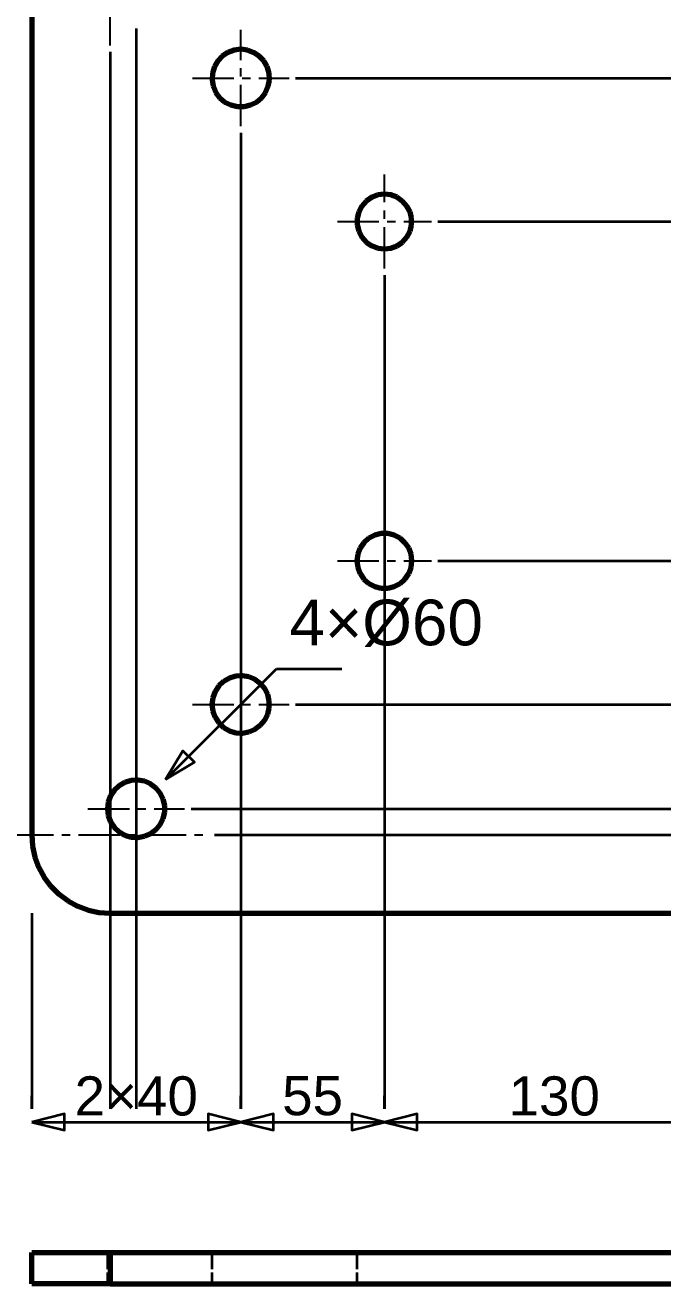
# Model space of a CAD drawing. Header units: millimetres. Extents: x 0 to 420, y 0 to 297.
# Drawn here: x 64.5 to 113.3, y 148.6 to 245.1 of the extents above; entities that cross this region are included whole.
import ezdxf
from ezdxf.enums import TextEntityAlignment as Align

# ---------------------------------------------------------------- set-up
doc = ezdxf.new("R2010")
doc.units = ezdxf.units.MM
doc.linetypes.add('CENTER', pattern=[5.08, 3.175, -0.635, 0.635, -0.635])
doc.linetypes.add('DASHED', pattern=[1.524, 1.27, -0.254])
doc.styles.add('GOST', font='Arial')

msp = doc.modelspace()

# ---------------------------------------------------------------- linework, layer by layer
at = {"color": 4, "linetype": 'CENTER', "lineweight": 25}
for p, q in [((71, 243.5), (71, 258.5)), ((81, 237.3), (81, 244.7)), ((77.3, 241), (84.7, 241)), ((92, 226.4), (92, 233.6)), ((88.4, 230), (95.6, 230)), ((92, 200.4), (92, 207.6)), ((88.4, 204), (95.6, 204)), ((81, 189.3), (81, 196.7)), ((77.3, 193), (84.7, 193)), ((71, 175.5), (71, 190.5)), ((73, 181.3), (73, 188.7)), ((69.3, 185), (76.7, 185)), ((63.5, 183), (78.5, 183))]:
    msp.add_line(p, q, dxfattribs=at)
at = {"color": 1, "lineweight": 70}
for p, q in [((65, 251), (65, 183)), ((80.493, 243.141), (80.013, 242.966)), ((81, 243.2), (80.493, 243.141)), ((81.507, 243.141), (81, 243.2)), ((81.987, 242.966), (81.507, 243.141)), ((79.235, 242.314), (78.98, 241.871)), ((79.586, 242.685), (79.235, 242.314)), ((80.013, 242.966), (79.586, 242.685)), ((82.414, 242.685), (81.987, 242.966)), ((82.765, 242.314), (82.414, 242.685)), ((83.02, 241.871), (82.765, 242.314)), ((78.833, 241.382), (78.804, 240.872)), ((78.98, 241.871), (78.833, 241.382)), ((83.167, 241.382), (83.02, 241.871)), ((83.196, 240.872), (83.167, 241.382)), ((78.804, 240.872), (78.892, 240.369)), ((78.892, 240.369), (79.095, 239.9)), ((82.905, 239.9), (83.108, 240.369)), ((83.108, 240.369), (83.196, 240.872)), ((79.095, 239.9), (79.4, 239.49)), ((79.4, 239.49), (79.791, 239.162)), ((82.209, 239.162), (82.6, 239.49)), ((82.6, 239.49), (82.905, 239.9)), ((79.791, 239.162), (80.248, 238.933)), ((80.248, 238.933), (80.745, 238.815)), ((80.745, 238.815), (81.255, 238.815)), ((81.255, 238.815), (81.752, 238.933)), ((81.752, 238.933), (82.209, 239.162)), ((90.607, 231.572), (90.272, 231.193)), ((91.024, 231.859), (90.607, 231.572)), ((91.497, 232.039), (91.024, 231.859)), ((92, 232.1), (91.497, 232.039)), ((92.503, 232.039), (92, 232.1)), ((92.976, 231.859), (92.503, 232.039)), ((93.393, 231.572), (92.976, 231.859)), ((93.728, 231.193), (93.393, 231.572)), ((90.036, 230.745), (89.915, 230.253)), ((90.272, 231.193), (90.036, 230.745)), ((93.964, 230.745), (93.728, 231.193)), ((94.085, 230.253), (93.964, 230.745)), ((89.915, 230.253), (89.915, 229.747)), ((89.915, 229.747), (90.036, 229.255)), ((93.964, 229.255), (94.085, 229.747)), ((94.085, 229.747), (94.085, 230.253)), ((90.036, 229.255), (90.272, 228.807)), ((90.272, 228.807), (90.607, 228.428)), ((93.393, 228.428), (93.728, 228.807)), ((93.728, 228.807), (93.964, 229.255)), ((90.607, 228.428), (91.024, 228.141)), ((91.024, 228.141), (91.497, 227.961)), ((91.497, 227.961), (92, 227.9)), ((92, 227.9), (92.503, 227.961)), ((92.503, 227.961), (92.976, 228.141)), ((92.976, 228.141), (93.393, 228.428)), ((90.807, 205.728), (90.428, 205.393)), ((91.255, 205.964), (90.807, 205.728)), ((91.747, 206.085), (91.255, 205.964)), ((92.253, 206.085), (91.747, 206.085)), ((92.745, 205.964), (92.253, 206.085)), ((93.193, 205.728), (92.745, 205.964)), ((93.572, 205.393), (93.193, 205.728)), ((89.961, 204.503), (89.9, 204)), ((90.141, 204.976), (89.961, 204.503)), ((90.428, 205.393), (90.141, 204.976)), ((93.859, 204.976), (93.572, 205.393)), ((94.039, 204.503), (93.859, 204.976)), ((94.1, 204), (94.039, 204.503)), ((89.9, 204), (89.961, 203.497)), ((94.039, 203.497), (94.1, 204)), ((89.961, 203.497), (90.141, 203.024)), ((90.141, 203.024), (90.428, 202.607)), ((90.428, 202.607), (90.807, 202.272)), ((93.193, 202.272), (93.572, 202.607)), ((93.572, 202.607), (93.859, 203.024)), ((93.859, 203.024), (94.039, 203.497)), ((90.807, 202.272), (91.255, 202.036)), ((91.255, 202.036), (91.747, 201.915)), ((91.747, 201.915), (92.253, 201.915)), ((92.253, 201.915), (92.745, 202.036)), ((92.745, 202.036), (93.193, 202.272)), ((80.129, 195.02), (79.686, 194.765)), ((80.618, 195.167), (80.129, 195.02)), ((81.128, 195.196), (80.618, 195.167)), ((81.631, 195.108), (81.128, 195.196)), ((82.1, 194.905), (81.631, 195.108)), ((82.51, 194.6), (82.1, 194.905)), ((79.034, 193.987), (78.859, 193.507)), ((79.315, 194.414), (79.034, 193.987)), ((79.686, 194.765), (79.315, 194.414)), ((82.838, 194.209), (82.51, 194.6)), ((83.067, 193.752), (82.838, 194.209)), ((78.859, 193.507), (78.8, 193)), ((78.8, 193), (78.859, 192.493)), ((83.185, 193.255), (83.067, 193.752)), ((83.185, 192.745), (83.185, 193.255)), ((78.859, 192.493), (79.034, 192.013)), ((79.034, 192.013), (79.315, 191.586)), ((82.838, 191.791), (83.067, 192.248)), ((83.067, 192.248), (83.185, 192.745)), ((79.315, 191.586), (79.686, 191.235)), ((79.686, 191.235), (80.129, 190.98)), ((80.129, 190.98), (80.618, 190.833)), ((81.631, 190.892), (82.1, 191.095)), ((82.1, 191.095), (82.51, 191.4)), ((82.51, 191.4), (82.838, 191.791)), ((80.618, 190.833), (81.128, 190.804)), ((81.128, 190.804), (81.631, 190.892)), ((72.618, 187.167), (72.129, 187.02)), ((73.128, 187.196), (72.618, 187.167)), ((73.631, 187.108), (73.128, 187.196)), ((71.315, 186.414), (71.034, 185.987)), ((71.686, 186.765), (71.315, 186.414)), ((72.129, 187.02), (71.686, 186.765)), ((74.1, 186.905), (73.631, 187.108)), ((74.51, 186.6), (74.1, 186.905)), ((74.838, 186.209), (74.51, 186.6)), ((75.067, 185.752), (74.838, 186.209)), ((70.859, 185.507), (70.8, 185)), ((71.034, 185.987), (70.859, 185.507)), ((75.185, 185.255), (75.067, 185.752)), ((75.185, 184.745), (75.185, 185.255)), ((70.8, 185), (70.859, 184.493)), ((70.859, 184.493), (71.034, 184.013)), ((74.838, 183.791), (75.067, 184.248)), ((75.067, 184.248), (75.185, 184.745)), ((71.034, 184.013), (71.315, 183.586)), ((71.315, 183.586), (71.686, 183.235)), ((74.1, 183.095), (74.51, 183.4)), ((74.51, 183.4), (74.838, 183.791)), ((65, 183), (65.061, 182.146)), ((71.686, 183.235), (72.129, 182.98)), ((72.129, 182.98), (72.618, 182.833)), ((72.618, 182.833), (73.128, 182.804)), ((73.128, 182.804), (73.631, 182.892)), ((73.631, 182.892), (74.1, 183.095)), ((65.061, 182.146), (65.243, 181.31)), ((65.243, 181.31), (65.542, 180.508)), ((65.542, 180.508), (65.952, 179.756)), ((65.952, 179.756), (66.466, 179.071)), ((66.466, 179.071), (67.071, 178.466)), ((67.071, 178.466), (67.756, 177.952)), ((67.756, 177.952), (68.508, 177.542)), ((68.508, 177.542), (69.31, 177.243)), ((69.31, 177.243), (70.146, 177.061)), ((70.146, 177.061), (71, 177)), ((71, 177), (139, 177)), ((65, 151), (65.038, 151)), ((65, 148.6), (65, 151)), ((65.038, 151), (65.15, 151)), ((65.15, 151), (65.337, 151)), ((65.337, 151), (65.594, 151)), ((65.594, 151), (65.92, 151)), ((65.92, 151), (66.309, 151)), ((66.309, 151), (66.757, 151)), ((66.757, 151), (67.259, 151)), ((67.259, 151), (67.808, 151)), ((67.808, 151), (68.397, 151)), ((68.397, 151), (69.018, 151)), ((69.018, 151), (69.665, 151)), ((69.665, 151), (70.328, 151)), ((70.328, 151), (71, 151)), ((71, 151), (139, 151)), ((71, 151), (71, 148.6)), ((65.038, 148.6), (65, 148.6)), ((65.15, 148.6), (65.038, 148.6)), ((65.337, 148.6), (65.15, 148.6)), ((65.594, 148.6), (65.337, 148.6)), ((65.92, 148.6), (65.594, 148.6)), ((66.309, 148.6), (65.92, 148.6)), ((66.757, 148.6), (66.309, 148.6)), ((67.259, 148.6), (66.757, 148.6)), ((67.808, 148.6), (67.259, 148.6)), ((68.397, 148.6), (67.808, 148.6)), ((69.018, 148.6), (68.397, 148.6)), ((69.665, 148.6), (69.018, 148.6)), ((70.328, 148.6), (69.665, 148.6)), ((71, 148.6), (70.328, 148.6)), ((71, 148.6), (139, 148.6))]:
    msp.add_line(p, q, dxfattribs=at)
at = {"color": 5, "linetype": 'DASHED', "lineweight": 35}
for p, q in [((65, 251), (65, 183)), ((80.013, 242.966), (80.493, 243.141)), ((80.493, 243.141), (81, 243.2)), ((81, 243.2), (81.507, 243.141)), ((81.507, 243.141), (81.987, 242.966)), ((78.98, 241.871), (79.235, 242.314)), ((79.235, 242.314), (79.586, 242.685)), ((79.586, 242.685), (80.013, 242.966)), ((81.987, 242.966), (82.414, 242.685)), ((82.414, 242.685), (82.765, 242.314)), ((82.765, 242.314), (83.02, 241.871)), ((78.804, 240.872), (78.833, 241.382)), ((78.833, 241.382), (78.98, 241.871)), ((83.02, 241.871), (83.167, 241.382)), ((83.167, 241.382), (83.196, 240.872)), ((78.892, 240.369), (78.804, 240.872)), ((79.095, 239.9), (78.892, 240.369)), ((83.108, 240.369), (82.905, 239.9)), ((83.196, 240.872), (83.108, 240.369)), ((79.4, 239.49), (79.095, 239.9)), ((79.791, 239.162), (79.4, 239.49)), ((82.6, 239.49), (82.209, 239.162)), ((82.905, 239.9), (82.6, 239.49)), ((80.248, 238.933), (79.791, 239.162)), ((80.745, 238.815), (80.248, 238.933)), ((81.255, 238.815), (80.745, 238.815)), ((81.752, 238.933), (81.255, 238.815)), ((82.209, 239.162), (81.752, 238.933)), ((90.272, 231.193), (90.607, 231.572)), ((90.607, 231.572), (91.024, 231.859)), ((91.024, 231.859), (91.497, 232.039)), ((91.497, 232.039), (92, 232.1)), ((92, 232.1), (92.503, 232.039)), ((92.503, 232.039), (92.976, 231.859)), ((92.976, 231.859), (93.393, 231.572)), ((93.393, 231.572), (93.728, 231.193)), ((89.915, 230.253), (90.036, 230.745)), ((90.036, 230.745), (90.272, 231.193)), ((93.728, 231.193), (93.964, 230.745)), ((93.964, 230.745), (94.085, 230.253)), ((89.915, 229.747), (89.915, 230.253)), ((90.036, 229.255), (89.915, 229.747)), ((94.085, 229.747), (93.964, 229.255)), ((94.085, 230.253), (94.085, 229.747)), ((90.272, 228.807), (90.036, 229.255)), ((90.607, 228.428), (90.272, 228.807)), ((93.728, 228.807), (93.393, 228.428)), ((93.964, 229.255), (93.728, 228.807)), ((91.024, 228.141), (90.607, 228.428)), ((91.497, 227.961), (91.024, 228.141)), ((92, 227.9), (91.497, 227.961)), ((92.503, 227.961), (92, 227.9)), ((92.976, 228.141), (92.503, 227.961)), ((93.393, 228.428), (92.976, 228.141)), ((90.428, 205.393), (90.807, 205.728)), ((90.807, 205.728), (91.255, 205.964)), ((91.255, 205.964), (91.747, 206.085)), ((91.747, 206.085), (92.253, 206.085)), ((92.253, 206.085), (92.745, 205.964)), ((92.745, 205.964), (93.193, 205.728)), ((93.193, 205.728), (93.572, 205.393)), ((89.9, 204), (89.961, 204.503)), ((89.961, 204.503), (90.141, 204.976)), ((90.141, 204.976), (90.428, 205.393)), ((93.572, 205.393), (93.859, 204.976)), ((93.859, 204.976), (94.039, 204.503)), ((94.039, 204.503), (94.1, 204)), ((89.961, 203.497), (89.9, 204)), ((94.1, 204), (94.039, 203.497)), ((90.141, 203.024), (89.961, 203.497)), ((90.428, 202.607), (90.141, 203.024)), ((90.807, 202.272), (90.428, 202.607)), ((93.572, 202.607), (93.193, 202.272)), ((93.859, 203.024), (93.572, 202.607)), ((94.039, 203.497), (93.859, 203.024)), ((91.255, 202.036), (90.807, 202.272)), ((91.747, 201.915), (91.255, 202.036)), ((92.253, 201.915), (91.747, 201.915)), ((92.745, 202.036), (92.253, 201.915)), ((93.193, 202.272), (92.745, 202.036)), ((79.686, 194.765), (80.129, 195.02)), ((80.129, 195.02), (80.618, 195.167)), ((80.618, 195.167), (81.128, 195.196)), ((81.128, 195.196), (81.631, 195.108)), ((81.631, 195.108), (82.1, 194.905)), ((82.1, 194.905), (82.51, 194.6)), ((78.859, 193.507), (79.034, 193.987)), ((79.034, 193.987), (79.315, 194.414)), ((79.315, 194.414), (79.686, 194.765)), ((82.51, 194.6), (82.838, 194.209)), ((82.838, 194.209), (83.067, 193.752)), ((78.8, 193), (78.859, 193.507)), ((78.859, 192.493), (78.8, 193)), ((83.067, 193.752), (83.185, 193.255)), ((83.185, 193.255), (83.185, 192.745)), ((79.034, 192.013), (78.859, 192.493)), ((79.315, 191.586), (79.034, 192.013)), ((83.067, 192.248), (82.838, 191.791)), ((83.185, 192.745), (83.067, 192.248)), ((79.686, 191.235), (79.315, 191.586)), ((80.129, 190.98), (79.686, 191.235)), ((80.618, 190.833), (80.129, 190.98)), ((82.1, 191.095), (81.631, 190.892)), ((82.51, 191.4), (82.1, 191.095)), ((82.838, 191.791), (82.51, 191.4)), ((81.128, 190.804), (80.618, 190.833)), ((81.631, 190.892), (81.128, 190.804)), ((72.129, 187.02), (72.618, 187.167)), ((72.618, 187.167), (73.128, 187.196)), ((73.128, 187.196), (73.631, 187.108)), ((71.034, 185.987), (71.315, 186.414)), ((71.315, 186.414), (71.686, 186.765)), ((71.686, 186.765), (72.129, 187.02)), ((73.631, 187.108), (74.1, 186.905)), ((74.1, 186.905), (74.51, 186.6)), ((74.51, 186.6), (74.838, 186.209)), ((74.838, 186.209), (75.067, 185.752)), ((70.8, 185), (70.859, 185.507)), ((70.859, 185.507), (71.034, 185.987)), ((75.067, 185.752), (75.185, 185.255)), ((75.185, 185.255), (75.185, 184.745)), ((70.859, 184.493), (70.8, 185)), ((71.034, 184.013), (70.859, 184.493)), ((75.067, 184.248), (74.838, 183.791)), ((75.185, 184.745), (75.067, 184.248)), ((71.315, 183.586), (71.034, 184.013)), ((71.686, 183.235), (71.315, 183.586)), ((74.51, 183.4), (74.1, 183.095)), ((74.838, 183.791), (74.51, 183.4)), ((65.061, 182.146), (65, 183)), ((72.129, 182.98), (71.686, 183.235)), ((72.618, 182.833), (72.129, 182.98)), ((73.128, 182.804), (72.618, 182.833)), ((73.631, 182.892), (73.128, 182.804)), ((74.1, 183.095), (73.631, 182.892)), ((65.243, 181.31), (65.061, 182.146)), ((65.542, 180.508), (65.243, 181.31)), ((65.952, 179.756), (65.542, 180.508)), ((66.466, 179.071), (65.952, 179.756)), ((67.071, 178.466), (66.466, 179.071)), ((67.756, 177.952), (67.071, 178.466)), ((68.508, 177.542), (67.756, 177.952)), ((69.31, 177.243), (68.508, 177.542)), ((70.146, 177.061), (69.31, 177.243)), ((71, 177), (70.146, 177.061)), ((71, 177), (139, 177)), ((65.038, 151), (65, 151)), ((65, 151), (65, 148.6)), ((65.15, 151), (65.038, 151)), ((65.337, 151), (65.15, 151)), ((65.594, 151), (65.337, 151)), ((65.92, 151), (65.594, 151)), ((66.309, 151), (65.92, 151)), ((66.757, 151), (66.309, 151)), ((67.259, 151), (66.757, 151)), ((67.808, 151), (67.259, 151)), ((68.397, 151), (67.808, 151)), ((69.018, 151), (68.397, 151)), ((69.665, 151), (69.018, 151)), ((70.328, 151), (69.665, 151)), ((71, 151), (70.328, 151)), ((70.814, 151), (70.8, 151)), ((70.8, 151), (70.855, 151)), ((70.8, 151), (70.8, 148.6)), ((70.8, 151), (70.855, 151)), ((70.855, 151), (70.8, 151)), ((70.855, 151), (70.814, 151)), ((70.923, 151), (70.855, 151)), ((70.855, 151), (71.018, 151)), ((70.855, 151), (71.018, 151)), ((71.018, 151), (70.855, 151)), ((71.018, 151), (70.923, 151)), ((139, 151), (71, 151)), ((71.137, 151), (71.018, 151)), ((71.018, 151), (71.28, 151)), ((71.018, 151), (71.28, 151)), ((71.28, 151), (71.018, 151)), ((71.28, 151), (71.137, 151)), ((71.444, 151), (71.28, 151)), ((71.28, 151), (71.628, 151)), ((71.28, 151), (71.628, 151)), ((71.628, 151), (71.28, 151)), ((71.628, 151), (71.444, 151)), ((71.83, 151), (71.628, 151)), ((71.628, 151), (72.045, 151)), ((71.628, 151), (72.045, 151)), ((72.045, 151), (71.628, 151)), ((72.045, 151), (71.83, 151)), ((72.273, 151), (72.045, 151)), ((72.045, 151), (72.51, 151)), ((72.045, 151), (72.51, 151)), ((72.51, 151), (72.045, 151)), ((72.51, 151), (72.273, 151)), ((72.754, 151), (72.51, 151)), ((72.51, 151), (73, 151)), ((72.51, 151), (73, 151)), ((73, 151), (72.51, 151)), ((73, 151), (72.754, 151)), ((73, 151), (73.49, 151)), ((73.246, 151), (73, 151)), ((73, 151), (73.49, 151)), ((73.49, 151), (73, 151)), ((73.49, 151), (73.246, 151)), ((73.49, 151), (73.955, 151)), ((73.727, 151), (73.49, 151)), ((73.49, 151), (73.955, 151)), ((73.955, 151), (73.49, 151)), ((73.955, 151), (73.727, 151)), ((73.955, 151), (74.372, 151)), ((74.17, 151), (73.955, 151)), ((73.955, 151), (74.372, 151)), ((74.372, 151), (73.955, 151)), ((74.372, 151), (74.17, 151)), ((74.372, 151), (74.72, 151)), ((74.556, 151), (74.372, 151)), ((74.372, 151), (74.72, 151)), ((74.72, 151), (74.372, 151)), ((74.72, 151), (74.556, 151)), ((74.72, 151), (74.982, 151)), ((74.863, 151), (74.72, 151)), ((74.72, 151), (74.982, 151)), ((74.982, 151), (74.72, 151)), ((74.982, 151), (74.863, 151)), ((74.982, 151), (75.145, 151)), ((75.077, 151), (74.982, 151)), ((74.982, 151), (75.145, 151)), ((75.145, 151), (74.982, 151)), ((75.145, 151), (75.077, 151)), ((75.145, 151), (75.2, 151)), ((75.186, 151), (75.145, 151)), ((75.145, 151), (75.2, 151)), ((75.2, 151), (75.145, 151)), ((75.2, 151), (75.186, 151)), ((78.814, 151), (78.8, 151)), ((78.8, 151), (78.855, 151)), ((78.8, 151), (78.8, 148.6)), ((78.8, 151), (78.855, 151)), ((78.855, 151), (78.8, 151)), ((78.855, 151), (78.814, 151)), ((78.923, 151), (78.855, 151)), ((78.855, 151), (79.018, 151)), ((78.855, 151), (79.018, 151)), ((79.018, 151), (78.855, 151)), ((79.018, 151), (78.923, 151)), ((79.137, 151), (79.018, 151)), ((79.018, 151), (79.28, 151)), ((79.018, 151), (79.28, 151)), ((79.28, 151), (79.018, 151)), ((79.28, 151), (79.137, 151)), ((79.444, 151), (79.28, 151)), ((79.28, 151), (79.628, 151)), ((79.28, 151), (79.628, 151)), ((79.628, 151), (79.28, 151)), ((79.628, 151), (79.444, 151)), ((79.83, 151), (79.628, 151)), ((79.628, 151), (80.045, 151)), ((79.628, 151), (80.045, 151)), ((80.045, 151), (79.628, 151)), ((80.045, 151), (79.83, 151)), ((80.273, 151), (80.045, 151)), ((80.045, 151), (80.51, 151)), ((80.045, 151), (80.51, 151)), ((80.51, 151), (80.045, 151)), ((80.51, 151), (80.273, 151)), ((80.754, 151), (80.51, 151)), ((80.51, 151), (81, 151)), ((80.51, 151), (81, 151)), ((81, 151), (80.51, 151)), ((81, 151), (80.754, 151)), ((81, 151), (81.49, 151)), ((81.246, 151), (81, 151)), ((81, 151), (81.49, 151)), ((81.49, 151), (81, 151)), ((81.49, 151), (81.246, 151)), ((81.49, 151), (81.955, 151)), ((81.727, 151), (81.49, 151)), ((81.49, 151), (81.955, 151)), ((81.955, 151), (81.49, 151)), ((81.955, 151), (81.727, 151)), ((81.955, 151), (82.372, 151)), ((82.17, 151), (81.955, 151)), ((81.955, 151), (82.372, 151)), ((82.372, 151), (81.955, 151)), ((82.372, 151), (82.17, 151)), ((82.372, 151), (82.72, 151)), ((82.556, 151), (82.372, 151)), ((82.372, 151), (82.72, 151)), ((82.72, 151), (82.372, 151)), ((82.72, 151), (82.556, 151)), ((82.72, 151), (82.982, 151)), ((82.863, 151), (82.72, 151)), ((82.72, 151), (82.982, 151)), ((82.982, 151), (82.72, 151)), ((82.982, 151), (82.863, 151)), ((82.982, 151), (83.145, 151)), ((83.077, 151), (82.982, 151)), ((82.982, 151), (83.145, 151)), ((83.145, 151), (82.982, 151)), ((83.145, 151), (83.077, 151)), ((83.145, 151), (83.2, 151)), ((83.186, 151), (83.145, 151)), ((83.145, 151), (83.2, 151)), ((83.2, 151), (83.145, 151)), ((83.2, 151), (83.186, 151)), ((89.913, 151), (89.9, 151)), ((89.9, 151), (89.953, 151)), ((89.9, 151), (89.9, 148.6)), ((89.9, 151), (89.953, 151)), ((89.953, 151), (89.9, 151)), ((89.953, 151), (89.913, 151)), ((90.018, 151), (89.953, 151)), ((89.953, 151), (90.108, 151)), ((89.953, 151), (90.108, 151)), ((90.108, 151), (89.953, 151)), ((90.108, 151), (90.018, 151)), ((90.222, 151), (90.108, 151)), ((90.108, 151), (90.358, 151)), ((90.108, 151), (90.358, 151)), ((90.358, 151), (90.108, 151)), ((90.358, 151), (90.222, 151)), ((90.515, 151), (90.358, 151)), ((90.358, 151), (90.691, 151)), ((90.358, 151), (90.691, 151)), ((90.691, 151), (90.358, 151)), ((90.691, 151), (90.515, 151)), ((90.883, 151), (90.691, 151)), ((90.691, 151), (91.089, 151)), ((90.691, 151), (91.089, 151)), ((91.089, 151), (90.691, 151)), ((91.089, 151), (90.883, 151)), ((91.306, 151), (91.089, 151)), ((91.089, 151), (91.533, 151)), ((91.089, 151), (91.533, 151)), ((91.533, 151), (91.089, 151)), ((91.533, 151), (91.306, 151)), ((91.765, 151), (91.533, 151)), ((91.533, 151), (92, 151)), ((91.533, 151), (92, 151)), ((92, 151), (91.533, 151)), ((92, 151), (91.765, 151)), ((92, 151), (92.467, 151)), ((92.235, 151), (92, 151)), ((92, 151), (92.467, 151)), ((92.467, 151), (92, 151)), ((92.467, 151), (92.235, 151)), ((92.467, 151), (92.911, 151)), ((92.694, 151), (92.467, 151)), ((92.467, 151), (92.911, 151)), ((92.911, 151), (92.467, 151)), ((92.911, 151), (92.694, 151)), ((92.911, 151), (93.309, 151)), ((93.117, 151), (92.911, 151)), ((92.911, 151), (93.309, 151)), ((93.309, 151), (92.911, 151)), ((93.309, 151), (93.117, 151)), ((93.309, 151), (93.642, 151)), ((93.485, 151), (93.309, 151)), ((93.309, 151), (93.642, 151)), ((93.642, 151), (93.309, 151)), ((93.642, 151), (93.485, 151)), ((93.642, 151), (93.892, 151)), ((93.778, 151), (93.642, 151)), ((93.642, 151), (93.892, 151)), ((93.892, 151), (93.642, 151)), ((93.892, 151), (93.778, 151)), ((93.892, 151), (94.047, 151)), ((93.982, 151), (93.892, 151)), ((93.892, 151), (94.047, 151)), ((94.047, 151), (93.892, 151)), ((94.047, 151), (93.982, 151)), ((94.047, 151), (94.1, 151)), ((94.087, 151), (94.047, 151)), ((94.047, 151), (94.1, 151)), ((94.1, 151), (94.047, 151)), ((94.1, 151), (94.087, 151)), ((65, 148.6), (65.038, 148.6)), ((65.038, 148.6), (65.15, 148.6)), ((65.15, 148.6), (65.337, 148.6)), ((65.337, 148.6), (65.594, 148.6)), ((65.594, 148.6), (65.92, 148.6)), ((65.92, 148.6), (66.309, 148.6)), ((66.309, 148.6), (66.757, 148.6)), ((66.757, 148.6), (67.259, 148.6)), ((67.259, 148.6), (67.808, 148.6)), ((67.808, 148.6), (68.397, 148.6)), ((68.397, 148.6), (69.018, 148.6)), ((69.018, 148.6), (69.665, 148.6)), ((69.665, 148.6), (70.328, 148.6)), ((70.328, 148.6), (71, 148.6)), ((70.855, 148.6), (70.8, 148.6)), ((70.8, 148.6), (70.814, 148.6)), ((70.8, 148.6), (70.855, 148.6)), ((70.855, 148.6), (70.8, 148.6)), ((70.814, 148.6), (70.855, 148.6)), ((71.018, 148.6), (70.855, 148.6)), ((70.855, 148.6), (70.923, 148.6)), ((70.855, 148.6), (71.018, 148.6)), ((71.018, 148.6), (70.855, 148.6)), ((70.923, 148.6), (71.018, 148.6)), ((139, 148.6), (71, 148.6)), ((71.28, 148.6), (71.018, 148.6)), ((71.018, 148.6), (71.137, 148.6)), ((71.018, 148.6), (71.28, 148.6)), ((71.28, 148.6), (71.018, 148.6)), ((71.137, 148.6), (71.28, 148.6)), ((71.628, 148.6), (71.28, 148.6)), ((71.28, 148.6), (71.444, 148.6)), ((71.28, 148.6), (71.628, 148.6)), ((71.628, 148.6), (71.28, 148.6)), ((71.444, 148.6), (71.628, 148.6)), ((72.045, 148.6), (71.628, 148.6)), ((71.628, 148.6), (71.83, 148.6)), ((71.628, 148.6), (72.045, 148.6)), ((72.045, 148.6), (71.628, 148.6)), ((71.83, 148.6), (72.045, 148.6)), ((72.51, 148.6), (72.045, 148.6)), ((72.045, 148.6), (72.273, 148.6)), ((72.045, 148.6), (72.51, 148.6)), ((72.51, 148.6), (72.045, 148.6)), ((72.273, 148.6), (72.51, 148.6)), ((73, 148.6), (72.51, 148.6)), ((72.51, 148.6), (72.754, 148.6)), ((72.51, 148.6), (73, 148.6)), ((73, 148.6), (72.51, 148.6)), ((72.754, 148.6), (73, 148.6)), ((73, 148.6), (73.246, 148.6)), ((73.49, 148.6), (73, 148.6)), ((73, 148.6), (73.49, 148.6)), ((73.49, 148.6), (73, 148.6)), ((73.246, 148.6), (73.49, 148.6)), ((73.49, 148.6), (73.727, 148.6)), ((73.955, 148.6), (73.49, 148.6)), ((73.49, 148.6), (73.955, 148.6)), ((73.955, 148.6), (73.49, 148.6)), ((73.727, 148.6), (73.955, 148.6)), ((73.955, 148.6), (74.17, 148.6)), ((74.372, 148.6), (73.955, 148.6)), ((73.955, 148.6), (74.372, 148.6)), ((74.372, 148.6), (73.955, 148.6)), ((74.17, 148.6), (74.372, 148.6)), ((74.372, 148.6), (74.556, 148.6)), ((74.72, 148.6), (74.372, 148.6)), ((74.372, 148.6), (74.72, 148.6)), ((74.72, 148.6), (74.372, 148.6)), ((74.556, 148.6), (74.72, 148.6)), ((74.72, 148.6), (74.863, 148.6)), ((74.982, 148.6), (74.72, 148.6)), ((74.72, 148.6), (74.982, 148.6)), ((74.982, 148.6), (74.72, 148.6)), ((74.863, 148.6), (74.982, 148.6)), ((74.982, 148.6), (75.077, 148.6)), ((75.145, 148.6), (74.982, 148.6)), ((74.982, 148.6), (75.145, 148.6)), ((75.145, 148.6), (74.982, 148.6)), ((75.077, 148.6), (75.145, 148.6)), ((75.145, 148.6), (75.186, 148.6)), ((75.2, 148.6), (75.145, 148.6)), ((75.145, 148.6), (75.2, 148.6)), ((75.2, 148.6), (75.145, 148.6)), ((75.186, 148.6), (75.2, 148.6)), ((78.855, 148.6), (78.8, 148.6)), ((78.8, 148.6), (78.814, 148.6)), ((78.8, 148.6), (78.855, 148.6)), ((78.855, 148.6), (78.8, 148.6)), ((78.814, 148.6), (78.855, 148.6)), ((79.018, 148.6), (78.855, 148.6)), ((78.855, 148.6), (78.923, 148.6)), ((78.855, 148.6), (79.018, 148.6)), ((79.018, 148.6), (78.855, 148.6)), ((78.923, 148.6), (79.018, 148.6)), ((79.28, 148.6), (79.018, 148.6)), ((79.018, 148.6), (79.137, 148.6)), ((79.018, 148.6), (79.28, 148.6)), ((79.28, 148.6), (79.018, 148.6)), ((79.137, 148.6), (79.28, 148.6)), ((79.628, 148.6), (79.28, 148.6)), ((79.28, 148.6), (79.444, 148.6)), ((79.28, 148.6), (79.628, 148.6)), ((79.628, 148.6), (79.28, 148.6)), ((79.444, 148.6), (79.628, 148.6)), ((80.045, 148.6), (79.628, 148.6)), ((79.628, 148.6), (79.83, 148.6)), ((79.628, 148.6), (80.045, 148.6)), ((80.045, 148.6), (79.628, 148.6)), ((79.83, 148.6), (80.045, 148.6)), ((80.51, 148.6), (80.045, 148.6)), ((80.045, 148.6), (80.273, 148.6)), ((80.045, 148.6), (80.51, 148.6)), ((80.51, 148.6), (80.045, 148.6)), ((80.273, 148.6), (80.51, 148.6)), ((81, 148.6), (80.51, 148.6)), ((80.51, 148.6), (80.754, 148.6)), ((80.51, 148.6), (81, 148.6)), ((81, 148.6), (80.51, 148.6)), ((80.754, 148.6), (81, 148.6)), ((81, 148.6), (81.246, 148.6)), ((81.49, 148.6), (81, 148.6)), ((81, 148.6), (81.49, 148.6)), ((81.49, 148.6), (81, 148.6)), ((81.246, 148.6), (81.49, 148.6)), ((81.49, 148.6), (81.727, 148.6)), ((81.955, 148.6), (81.49, 148.6)), ((81.49, 148.6), (81.955, 148.6)), ((81.955, 148.6), (81.49, 148.6)), ((81.727, 148.6), (81.955, 148.6)), ((81.955, 148.6), (82.17, 148.6)), ((82.372, 148.6), (81.955, 148.6)), ((81.955, 148.6), (82.372, 148.6)), ((82.372, 148.6), (81.955, 148.6)), ((82.17, 148.6), (82.372, 148.6)), ((82.372, 148.6), (82.556, 148.6)), ((82.72, 148.6), (82.372, 148.6)), ((82.372, 148.6), (82.72, 148.6)), ((82.72, 148.6), (82.372, 148.6)), ((82.556, 148.6), (82.72, 148.6)), ((82.72, 148.6), (82.863, 148.6)), ((82.982, 148.6), (82.72, 148.6)), ((82.72, 148.6), (82.982, 148.6)), ((82.982, 148.6), (82.72, 148.6)), ((82.863, 148.6), (82.982, 148.6)), ((82.982, 148.6), (83.077, 148.6)), ((83.145, 148.6), (82.982, 148.6)), ((82.982, 148.6), (83.145, 148.6)), ((83.145, 148.6), (82.982, 148.6)), ((83.077, 148.6), (83.145, 148.6)), ((83.145, 148.6), (83.186, 148.6)), ((83.2, 148.6), (83.145, 148.6)), ((83.145, 148.6), (83.2, 148.6)), ((83.2, 148.6), (83.145, 148.6)), ((83.186, 148.6), (83.2, 148.6)), ((89.953, 148.6), (89.9, 148.6)), ((89.9, 148.6), (89.913, 148.6)), ((89.9, 148.6), (89.953, 148.6)), ((89.953, 148.6), (89.9, 148.6)), ((89.913, 148.6), (89.953, 148.6)), ((90.108, 148.6), (89.953, 148.6)), ((89.953, 148.6), (90.018, 148.6)), ((89.953, 148.6), (90.108, 148.6)), ((90.108, 148.6), (89.953, 148.6)), ((90.018, 148.6), (90.108, 148.6)), ((90.358, 148.6), (90.108, 148.6)), ((90.108, 148.6), (90.222, 148.6)), ((90.108, 148.6), (90.358, 148.6)), ((90.358, 148.6), (90.108, 148.6)), ((90.222, 148.6), (90.358, 148.6)), ((90.691, 148.6), (90.358, 148.6)), ((90.358, 148.6), (90.515, 148.6)), ((90.358, 148.6), (90.691, 148.6)), ((90.691, 148.6), (90.358, 148.6)), ((90.515, 148.6), (90.691, 148.6)), ((91.089, 148.6), (90.691, 148.6)), ((90.691, 148.6), (90.883, 148.6)), ((90.691, 148.6), (91.089, 148.6)), ((91.089, 148.6), (90.691, 148.6)), ((90.883, 148.6), (91.089, 148.6)), ((91.533, 148.6), (91.089, 148.6)), ((91.089, 148.6), (91.306, 148.6)), ((91.089, 148.6), (91.533, 148.6)), ((91.533, 148.6), (91.089, 148.6)), ((91.306, 148.6), (91.533, 148.6)), ((92, 148.6), (91.533, 148.6)), ((91.533, 148.6), (91.765, 148.6)), ((91.533, 148.6), (92, 148.6)), ((92, 148.6), (91.533, 148.6)), ((91.765, 148.6), (92, 148.6)), ((92, 148.6), (92.235, 148.6)), ((92.467, 148.6), (92, 148.6)), ((92, 148.6), (92.467, 148.6)), ((92.467, 148.6), (92, 148.6)), ((92.235, 148.6), (92.467, 148.6)), ((92.467, 148.6), (92.694, 148.6)), ((92.911, 148.6), (92.467, 148.6)), ((92.467, 148.6), (92.911, 148.6)), ((92.911, 148.6), (92.467, 148.6)), ((92.694, 148.6), (92.911, 148.6)), ((92.911, 148.6), (93.117, 148.6)), ((93.309, 148.6), (92.911, 148.6)), ((92.911, 148.6), (93.309, 148.6)), ((93.309, 148.6), (92.911, 148.6)), ((93.117, 148.6), (93.309, 148.6)), ((93.309, 148.6), (93.485, 148.6)), ((93.642, 148.6), (93.309, 148.6)), ((93.309, 148.6), (93.642, 148.6)), ((93.642, 148.6), (93.309, 148.6)), ((93.485, 148.6), (93.642, 148.6)), ((93.642, 148.6), (93.778, 148.6)), ((93.892, 148.6), (93.642, 148.6)), ((93.642, 148.6), (93.892, 148.6)), ((93.892, 148.6), (93.642, 148.6)), ((93.778, 148.6), (93.892, 148.6)), ((93.892, 148.6), (93.982, 148.6)), ((94.047, 148.6), (93.892, 148.6)), ((93.892, 148.6), (94.047, 148.6)), ((94.047, 148.6), (93.892, 148.6)), ((93.982, 148.6), (94.047, 148.6)), ((94.047, 148.6), (94.087, 148.6)), ((94.1, 148.6), (94.047, 148.6)), ((94.047, 148.6), (94.1, 148.6)), ((94.1, 148.6), (94.047, 148.6)), ((94.087, 148.6), (94.1, 148.6))]:
    msp.add_line(p, q, dxfattribs=at)
at = {"color": 7, "lineweight": 35}
for p, q in [((73, 244.8), (73, 162)), ((71, 243), (71, 162)), ((85.2, 241), (160, 241)), ((81, 236.8), (81, 162)), ((96.1, 230), (160, 230)), ((92, 225.9), (92, 162)), ((96.1, 204), (160, 204)), ((92, 199.9), (92, 162)), ((75.243, 187.243), (83.728, 195.728)), ((83.728, 195.728), (88.728, 195.728)), ((85.2, 193), (160, 193)), ((81, 188.8), (81, 162)), ((77.2, 185), (160, 185)), ((79, 183), (160, 183)), ((73, 180.8), (73, 162)), ((65, 177), (65, 162)), ((71, 175), (71, 162)), ((65, 162), (65, 163)), ((81, 162), (81, 163)), ((81, 162), (81, 163)), ((92, 162), (92, 163)), ((92, 162), (92, 163)), ((65, 161), (81, 161)), ((81, 161), (92, 161)), ((92, 161), (118, 161))]:
    msp.add_line(p, q, dxfattribs=at)
for points in [[(75.243, 187.243), (77.452, 188.568), (76.568, 189.452)], [(65, 161), (67.5, 160.375), (67.5, 161.625)], [(81, 161), (78.5, 161.625), (78.5, 160.375)], [(81, 161), (83.5, 160.375), (83.5, 161.625)], [(92, 161), (89.5, 161.625), (89.5, 160.375)], [(92, 161), (94.5, 160.375), (94.5, 161.625)]]:
    msp.add_lwpolyline(points, close=True, dxfattribs=at)

# ---------------------------------------------------------------- texts
at = {"color": 7, "style": 'GOST'}
msp.add_text('4×Ø60', height=3.5, dxfattribs=at).set_placement((84.728, 197.528))
for s, p in [('2×40', (73, 163)), ('55', (86.5, 163)), ('130', (105, 163))]:
    msp.add_text(s, height=3, dxfattribs=at).set_placement(p, align=Align.MIDDLE)

doc.saveas('drawing.dxf')
